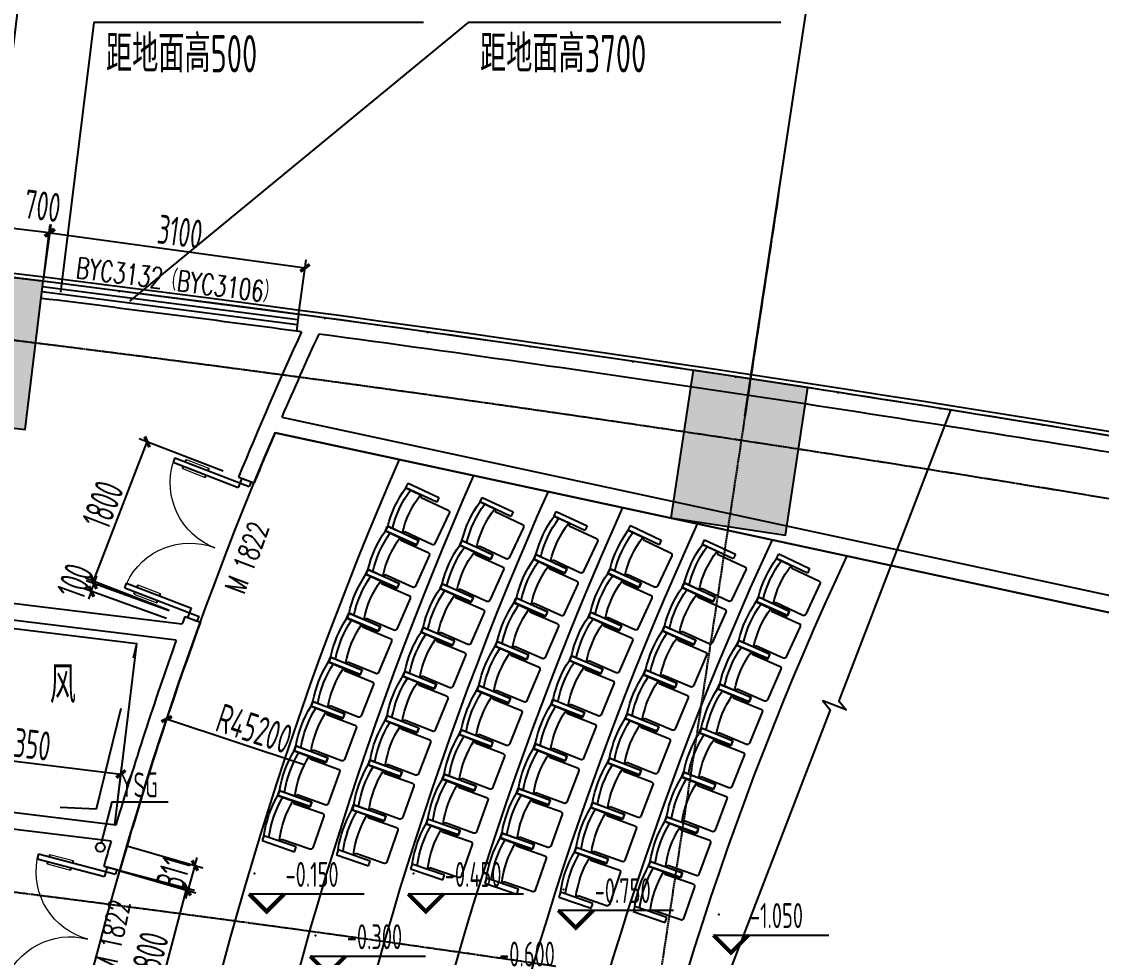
# Model space of a CAD drawing. Header units: millimetres. Extents: x 11639278 to 23698211, y -13072636 to -5537337.
# Drawn here: x 11818486 to 11831501, y -6380757 to -6369478 of the extents above; entities that cross this region are included whole.
import ezdxf
from ezdxf.enums import TextEntityAlignment as Align

# ---------------------------------------------------------------- set-up
doc = ezdxf.new("R2010")
doc.units = ezdxf.units.MM
doc.header["$LTSCALE"] = 10
for name, pattern in [('A2-RG-AXIS$0$CENTER', [2, 1.25, -0.25, 0.25, -0.25]), ('A2-RG-AXIS$0$DOTE', [2.42, 2, -0.2, 0.02, -0.2]), ('A2-RI-F1$0$DOT2', [0.125, 0, -0.125]), ('A2-RI-F1$0$HIDDEN', [0.375, 0.25, -0.125])]:
    doc.linetypes.add(name, pattern=pattern)
for name, color, linetype in [('A2-RB-F1$0$A-DIMS-100', 1, 'Continuous'), ('A2-RD-F1（少）$0$A-FURN-FIXT', 9, 'Continuous'), ('A2-RD-F1（少）$0$A-STRS', 50, 'Continuous'), ('A2-RG-AXIS$0$A-AXIS', 1, 'Continuous'), ('A2-RG-AXIS$0$A-DIMS-100', 1, 'Continuous'), ('A2-RG-AXIS$0$A-GRID', 1, 'A2-RG-AXIS$0$CENTER'), ('A2-RI-F1$0$$2$A-SYMB', 4, 'Continuous'), ('A2-RI-F1$0$A-DOOR', 32, 'Continuous'), ('A2-RI-F1$0$A-FLOR-OTLN', 4, 'A2-RI-F1$0$DOT2'), ('A2-RI-F1$0$A-FURN-FIXT', 9, 'Continuous'), ('A2-RI-F1$0$A-GLAZ', 140, 'Continuous'), ('A2-RI-F1$0$A-HOLE', 2, 'Continuous'), ('A2-RI-F1$0$A-ROOF-DRAN', 175, 'Continuous'), ('A2-RI-F1$0$A-SYMB', 4, 'Continuous'), ('A2-RI-F1$0$A-SYMB-AREA', 4, 'Continuous'), ('A2-RI-F1$0$A-SYMB-DOOR', 4, 'Continuous'), ('A2-RI-F1$0$A-SYMB-NAME', 4, 'Continuous'), ('A2-RI-F1$0$A-SYMB-VOID', 35, 'Continuous'), ('A2-RI-F1$0$A-WALL', 7, 'Continuous'), ('A2-RI-F1$0$an-flor-strs-trds', 1, 'Continuous'), ('A2-RI-F1$0$WINDOW_TEXT', 7, 'Continuous'), ('A2-RS-F1$0$A-HATH-GRAY', 8, 'Continuous'), ('A2-RS-F1$0$A-WALL-CONC', 6, 'Continuous')]:
    doc.layers.add(name, color=color, linetype=linetype)
doc.layers.add('A2-RD-F1（少）$0$A-X-AREA', color=6, linetype='Continuous', plot=False)
doc.layers.add('A2-RI-F1$0$A-X-AREA', color=6, linetype='Continuous', plot=False)
doc.styles.add('A2-RB-F1$0$XD2008', font='hzs.shx', dxfattribs={"width": 0.7, "bigfont": 'hztxt.shx'})
doc.styles.add('A2-RG-AXIS$0$XD2008', font='hzs.shx', dxfattribs={"width": 0.7, "bigfont": 'hztxt.shx'})
doc.styles.add('A2-RI-F1$0$$0$XD2008', font='hzs.shx', dxfattribs={"width": 0.7, "bigfont": 'hztxt.shx'})
doc.styles.add('A2-RI-F1$0$ECADI', font='hzs.shx', dxfattribs={"width": 0.7, "bigfont": 'hztxt.shx'})
doc.styles.add('A2-RI-F1$0$ECADI-TXT', font='simplex.shx', dxfattribs={"bigfont": 'hztxt.shx'})
doc.styles.add('A2-RI-F1$0$SIMPLEX', font='simplex.shx', dxfattribs={"width": 0.7})
doc.dimstyles.new('A2-RB-F1$0$XD100', dxfattribs={"dimscale": 100, "dimtxt": 3.5, "dimasz": 1.5, "dimexe": 1, "dimexo": 2, "dimgap": 0.5, "dimtad": 1, "dimdec": 0, "dimdsep": 46, "dimtxsty": 'A2-RB-F1$0$XD2008', "dimcen": 2.5, "dimclrt": 4, "dimaunit": 1, "dimadec": 0, "dimazin": 0, "dimtfac": 1, "dimtdec": 0, "dimtix": 1, "dimtmove": 1, "dimatfit": 3, "dimfxl": 0, "dimtolj": 1, "dimtzin": 0, "dimarcsym": 0})
doc.dimstyles.new('A2-RB-F1$0$XD100$0', dxfattribs={"dimscale": 100, "dimtxt": 3.5, "dimasz": 1, "dimexe": 1, "dimexo": 2, "dimgap": 0.5, "dimtad": 1, "dimdec": 0, "dimdsep": 46, "dimtxsty": 'A2-RB-F1$0$XD2008', "dimblk1": 'A2-RB-F1$0$_ArchTick', "dimblk2": 'A2-RB-F1$0$_ArchTick', "dimsah": 1, "dimcen": 2.5, "dimclrt": 4, "dimaunit": 1, "dimadec": 0, "dimazin": 0, "dimtfac": 1, "dimtdec": 0, "dimtix": 1, "dimtmove": 1, "dimatfit": 3, "dimfxl": 0, "dimtolj": 1, "dimtzin": 0, "dimarcsym": 0})
doc.dimstyles.new('A2-RG-AXIS$0$XD150', dxfattribs={"dimscale": 300, "dimtxt": 2.5, "dimasz": 1.5, "dimexe": 1, "dimexo": 2, "dimgap": 0.5, "dimtad": 1, "dimdec": 0, "dimdsep": 46, "dimtxsty": 'A2-RG-AXIS$0$XD2008', "dimcen": 2.5, "dimclrt": 4, "dimaunit": 1, "dimadec": 3, "dimazin": 0, "dimtfac": 1, "dimtdec": 0, "dimtmove": 2, "dimatfit": 3, "dimfxl": 0, "dimtolj": 1, "dimtzin": 0, "dimarcsym": 0})

# ---------------------------------------------------------------- blocks, each defined once
blk = doc.blocks.new('A2-RG-AXIS$0$_ArchTick')
at = {"color": 0, "linetype": 'ByBlock', "const_width": 0.4}
blk.add_lwpolyline([(-0.5, -0.5), (0.5, 0.5)], dxfattribs=at)
blk = doc.blocks.new('*D503')
at = {"layer": 'A2-RG-AXIS$0$A-DIMS-100', "color": 0, "lineweight": -2, "ltscale": 3, "transparency": 16777216}
for p, q in [((11753070, -6371598), (11752455, -6363872)), ((11854556, -6379588), (11856371, -6372053))]:
    blk.add_line(p, q, dxfattribs=at)
blk.add_arc((11778731, -6694179), 331200, 76.44866, 94.54827, dxfattribs=at)
at = {"layer": 'Defpoints', "color": 0, "ltscale": 3, "transparency": 16777216}
for p in [(11822065, -6365826), (11753093, -6371897), (11854485, -6379879), (11778731, -6694179)]:
    blk.add_point(p, dxfattribs=at)
at = {"layer": 'A2-RG-AXIS$0$A-DIMS-100', "color": 0, "lineweight": -2, "ltscale": 3, "transparency": 16777216, "xscale": 150, "yscale": 150, "zscale": 150}
for p, rotation in [((11752467, -6364022), 184.5482656226652), ((11856336, -6372199), 346.4486630674553)]:
    blk.add_blockref('A2-RG-AXIS$0$_ArchTick', p, dxfattribs=dict(at, rotation=rotation))
at = {"layer": 'A2-RG-AXIS$0$A-DIMS-100', "color": 4, "ltscale": 3, "transparency": 16777216, "insert": (11804749, -6363703), "char_height": 375, "attachment_point": 5, "rotation": 355.4985, "style": 'A2-RG-AXIS$0$XD2008'}
blk.add_mtext('\\A1;18°5\'59"', dxfattribs=at)
blk = doc.blocks.new('*D553')
at = {"layer": 'A2-RG-AXIS$0$A-DIMS-100', "color": 0, "lineweight": -2, "ltscale": 3, "transparency": 16777216}
for p, q in [((11817998, -6372970), (11818829, -6366171)), ((11827205, -6374230), (11828231, -6367457))]:
    blk.add_line(p, q, dxfattribs=at)
blk.add_arc((11778731, -6694179), 330300, 81.38492, 83.03033, dxfattribs=at)
at = {"layer": 'Defpoints', "color": 0, "ltscale": 3, "transparency": 16777216}
for p in [(11825080, -6367147), (11817961, -6373268), (11827160, -6374527), (11778731, -6694179)]:
    blk.add_point(p, dxfattribs=at)
at = {"layer": 'A2-RG-AXIS$0$A-DIMS-100', "color": 0, "lineweight": -2, "ltscale": 3, "transparency": 16777216, "xscale": 150, "yscale": 150, "zscale": 150}
for p, rotation in [((11818811, -6366319), 173.0303346336148), ((11828208, -6367606), 351.3849162218818)]:
    blk.add_blockref('A2-RG-AXIS$0$_ArchTick', p, dxfattribs=dict(at, rotation=rotation))
at = {"layer": 'A2-RG-AXIS$0$A-DIMS-100', "color": 4, "ltscale": 3, "transparency": 16777216, "insert": (11823554, -6366633), "char_height": 375, "attachment_point": 5, "rotation": 352.2076, "style": 'A2-RG-AXIS$0$XD2008'}
blk.add_mtext('\\A1;1°38\'44"', dxfattribs=at)
blk = doc.blocks.new('*D555')
at = {"layer": 'A2-RG-AXIS$0$A-DIMS-100', "color": 0, "lineweight": -2, "ltscale": 3, "transparency": 16777216}
for p, q in [((11827205, -6374230), (11828231, -6367457)), ((11836372, -6375754), (11837592, -6369013))]:
    blk.add_line(p, q, dxfattribs=at)
blk.add_arc((11778731, -6694179), 330300, 79.7395, 81.38492, dxfattribs=at)
at = {"layer": 'Defpoints', "color": 0, "ltscale": 3, "transparency": 16777216}
for p in [(11834451, -6368613), (11827160, -6374527), (11836318, -6376049), (11778731, -6694179)]:
    blk.add_point(p, dxfattribs=at)
at = {"layer": 'A2-RG-AXIS$0$A-DIMS-100', "color": 0, "lineweight": -2, "ltscale": 3, "transparency": 16777216, "xscale": 150, "yscale": 150, "zscale": 150}
for p, rotation in [((11828208, -6367606), 171.3849162218802), ((11837565, -6369161), 349.7394978101465)]:
    blk.add_blockref('A2-RG-AXIS$0$_ArchTick', p, dxfattribs=dict(at, rotation=rotation))
at = {"layer": 'A2-RG-AXIS$0$A-DIMS-100', "color": 4, "ltscale": 3, "transparency": 16777216, "insert": (11832941, -6368055), "char_height": 375, "attachment_point": 5, "rotation": 350.5622, "style": 'A2-RG-AXIS$0$XD2008'}
blk.add_mtext('\\A1;1°38\'44"', dxfattribs=at)
blk = doc.blocks.new('A2-RB-F1$0$_ArchTick')
at = {"color": 0, "linetype": 'ByBlock', "const_width": 0.4}
blk.add_lwpolyline([(-0.5, -0.5), (0.5, 0.5)], dxfattribs=at)
blk = doc.blocks.new('*D1451')
at = {"layer": 'A2-RB-F1$0$A-DIMS-100', "color": 0, "lineweight": -2, "transparency": 16777216}
for p, q in [((11817300, -6378677), (11817363, -6378163)), ((11817351, -6378262), (11819683, -6378547)), ((11819632, -6378963), (11819695, -6378448))]:
    blk.add_line(p, q, dxfattribs=at)
at = {"layer": 'Defpoints', "color": 0, "transparency": 16777216}
for p in [(11819683, -6378547), (11817276, -6378876), (11819608, -6379161)]:
    blk.add_point(p, dxfattribs=at)
at = {"layer": 'A2-RB-F1$0$A-DIMS-100', "color": 0, "lineweight": -2, "transparency": 16777216, "xscale": 100, "yscale": 100, "zscale": 100}
for p, rotation in [((11817351, -6378262), 173.0303368450806), ((11819683, -6378547), 353.0303368450807)]:
    blk.add_blockref('A2-RB-F1$0$_ArchTick', p, dxfattribs=dict(at, rotation=rotation))
at = {"layer": 'A2-RB-F1$0$A-DIMS-100', "color": 4, "transparency": 16777216, "insert": (11818544, -6378181), "char_height": 350, "attachment_point": 5, "rotation": 353.0303, "style": 'A2-RB-F1$0$XD2008'}
blk.add_mtext('\\A1;2350', dxfattribs=at)
blk = doc.blocks.new('*D1452')
at = {"layer": 'A2-RB-F1$0$A-DIMS-100', "color": 0, "lineweight": -2, "transparency": 16777216}
blk.add_line((11821904, -6378440), (11820234, -6377885), dxfattribs=at)
at = {"layer": 'Defpoints', "color": 0, "transparency": 16777216}
for p in [(11820234, -6377885), (11863125, -6392147)]:
    blk.add_point(p, dxfattribs=at)
at = {"layer": 'A2-RB-F1$0$A-DIMS-100', "color": 0, "lineweight": -2, "transparency": 16777216, "xscale": 100, "yscale": 100, "zscale": 100, "rotation": 161.6076856731279}
blk.add_blockref('A2-RB-F1$0$_ArchTick', (11820234, -6377885), dxfattribs=at)
at = {"layer": 'A2-RB-F1$0$A-DIMS-100', "color": 4, "transparency": 16777216, "insert": (11821291, -6377999), "char_height": 350, "attachment_point": 5, "rotation": 341.6077, "style": 'A2-RB-F1$0$XD2008'}
blk.add_mtext('\\A1;R45200', dxfattribs=at)
blk = doc.blocks.new('*D1240')
at = {"layer": 'A2-RB-F1$0$A-DIMS-100', "color": 0, "lineweight": -2, "transparency": 16777216}
for p, q in [((11819671, -6379708), (11820572, -6379946)), ((11820475, -6379921), (11820014, -6381661)), ((11819210, -6381448), (11820111, -6381686))]:
    blk.add_line(p, q, dxfattribs=at)
at = {"layer": 'Defpoints', "color": 0, "transparency": 16777216}
for p in [(11819477, -6379656), (11819017, -6381396), (11820014, -6381661)]:
    blk.add_point(p, dxfattribs=at)
at = {"layer": 'A2-RB-F1$0$A-DIMS-100', "color": 0, "lineweight": -2, "transparency": 16777216, "xscale": 100, "yscale": 100, "zscale": 100}
for p, rotation in [((11820475, -6379921), 75.16669213102156), ((11820014, -6381661), 255.1666921310216)]:
    blk.add_blockref('A2-RB-F1$0$_ArchTick', p, dxfattribs=dict(at, rotation=rotation))
at = {"layer": 'A2-RB-F1$0$A-DIMS-100', "color": 4, "transparency": 16777216, "insert": (11820027, -6380733), "char_height": 350, "attachment_point": 5, "rotation": 75.1667, "style": 'A2-RB-F1$0$XD2008'}
blk.add_mtext('\\A1;1800', dxfattribs=at)
blk = doc.blocks.new('*D1241')
at = {"layer": 'A2-RB-F1$0$A-DIMS-100', "color": 0, "lineweight": -2, "transparency": 16777216}
for p, q in [((11819756, -6379413), (11820671, -6379678)), ((11820575, -6379650), (11820603, -6379554)), ((11819670, -6379712), (11820585, -6379977)), ((11820575, -6379650), (11820489, -6379950)), ((11820489, -6379950), (11820461, -6380046))]:
    blk.add_line(p, q, dxfattribs=at)
at = {"layer": 'Defpoints', "color": 0, "transparency": 16777216}
for p in [(11819564, -6379357), (11819477, -6379656), (11820489, -6379950)]:
    blk.add_point(p, dxfattribs=at)
at = {"layer": 'A2-RB-F1$0$A-DIMS-100', "color": 0, "lineweight": -2, "transparency": 16777216, "xscale": 100, "yscale": 100, "zscale": 100}
for p, rotation in [((11820575, -6379650), 253.8342534770876), ((11820489, -6379950), 73.83425347708757)]:
    blk.add_blockref('A2-RB-F1$0$_ArchTick', p, dxfattribs=dict(at, rotation=rotation))
at = {"layer": 'A2-RB-F1$0$A-DIMS-100', "color": 4, "transparency": 16777216, "insert": (11820316, -6379737), "char_height": 350, "attachment_point": 5, "rotation": 73.8343, "style": 'A2-RB-F1$0$XD2008'}
blk.add_mtext('\\A1;311', dxfattribs=at)
blk = doc.blocks.new('*D1331')
at = {"layer": 'A2-RB-F1$0$A-DIMS-100', "color": 0, "lineweight": -2, "transparency": 16777216}
for p, q in [((11819351, -6376222), (11819999, -6374543)), ((11820915, -6374896), (11819905, -6374507)), ((11820266, -6376576), (11819257, -6376186))]:
    blk.add_line(p, q, dxfattribs=at)
at = {"layer": 'Defpoints', "color": 0, "transparency": 16777216}
for p in [(11819999, -6374543), (11821101, -6374968), (11820453, -6376648)]:
    blk.add_point(p, dxfattribs=at)
at = {"layer": 'A2-RB-F1$0$A-DIMS-100', "color": 0, "lineweight": -2, "transparency": 16777216, "xscale": 100, "yscale": 100, "zscale": 100}
for p, rotation in [((11819999, -6374543), 68.9020384235227), ((11819351, -6376222), 248.9020384235227)]:
    blk.add_blockref('A2-RB-F1$0$_ArchTick', p, dxfattribs=dict(at, rotation=rotation))
at = {"layer": 'A2-RB-F1$0$A-DIMS-100', "color": 4, "transparency": 16777216, "insert": (11819465, -6375301), "char_height": 350, "attachment_point": 5, "rotation": 68.902, "style": 'A2-RB-F1$0$XD2008'}
blk.add_mtext('\\A1;1800', dxfattribs=at)
blk = doc.blocks.new('*D1332')
at = {"layer": 'A2-RB-F1$0$A-DIMS-100', "color": 0, "lineweight": -2, "transparency": 16777216}
for p, q in [((11820265, -6376580), (11819266, -6376218)), ((11819360, -6376252), (11819394, -6376158)), ((11820231, -6376674), (11819232, -6376312)), ((11819326, -6376346), (11819292, -6376440)), ((11819326, -6376346), (11819360, -6376252))]:
    blk.add_line(p, q, dxfattribs=at)
at = {"layer": 'Defpoints', "color": 0, "transparency": 16777216}
for p in [(11819360, -6376252), (11820419, -6376742), (11820453, -6376648)]:
    blk.add_point(p, dxfattribs=at)
at = {"layer": 'A2-RB-F1$0$A-DIMS-100', "color": 0, "lineweight": -2, "transparency": 16777216, "xscale": 100, "yscale": 100, "zscale": 100}
for p, rotation in [((11819360, -6376252), 250.1013091692135), ((11819326, -6376346), 70.10130916921345)]:
    blk.add_blockref('A2-RB-F1$0$_ArchTick', p, dxfattribs=dict(at, rotation=rotation))
at = {"layer": 'A2-RB-F1$0$A-DIMS-100', "color": 4, "transparency": 16777216, "insert": (11819131, -6376222), "char_height": 350, "attachment_point": 5, "rotation": 70.1013, "style": 'A2-RB-F1$0$XD2008'}
blk.add_mtext('\\A1;100', dxfattribs=at)
blk = doc.blocks.new('*D1090')
at = {"layer": 'A2-RB-F1$0$A-DIMS-100', "color": 0, "lineweight": -2, "transparency": 16777216}
for p, q in [((11818054, -6372505), (11818136, -6371837)), ((11818124, -6371937), (11818819, -6372022)), ((11818749, -6372590), (11818831, -6371922))]:
    blk.add_line(p, q, dxfattribs=at)
at = {"layer": 'Defpoints', "color": 0, "transparency": 16777216}
for p in [(11818819, -6372022), (11818030, -6372704), (11818725, -6372789)]:
    blk.add_point(p, dxfattribs=at)
at = {"layer": 'A2-RB-F1$0$A-DIMS-100', "color": 0, "lineweight": -2, "transparency": 16777216, "xscale": 100, "yscale": 100, "zscale": 100}
for p, rotation in [((11818124, -6371937), 173.0303367405693), ((11818819, -6372022), 353.0303367405693)]:
    blk.add_blockref('A2-RB-F1$0$_ArchTick', p, dxfattribs=dict(at, rotation=rotation))
at = {"layer": 'A2-RB-F1$0$A-DIMS-100', "color": 4, "transparency": 16777216, "insert": (11818739, -6371700), "char_height": 350, "attachment_point": 5, "rotation": 353.0303, "style": 'A2-RB-F1$0$XD2008'}
blk.add_mtext('\\A1;700', dxfattribs=at)
blk = doc.blocks.new('*D1091')
at = {"layer": 'A2-RB-F1$0$A-DIMS-100', "color": 0, "lineweight": -2, "transparency": 16777216}
for p, q in [((11818752, -6372591), (11818844, -6371924)), ((11818831, -6372023), (11821902, -6372447)), ((11821823, -6373015), (11821916, -6372348))]:
    blk.add_line(p, q, dxfattribs=at)
at = {"layer": 'Defpoints', "color": 0, "transparency": 16777216}
for p in [(11821902, -6372447), (11818725, -6372789), (11821796, -6373213)]:
    blk.add_point(p, dxfattribs=at)
at = {"layer": 'A2-RB-F1$0$A-DIMS-100', "color": 0, "lineweight": -2, "transparency": 16777216, "xscale": 100, "yscale": 100, "zscale": 100}
for p, rotation in [((11818831, -6372023), 172.1362400222226), ((11821902, -6372447), 352.1362400222226)]:
    blk.add_blockref('A2-RB-F1$0$_ArchTick', p, dxfattribs=dict(at, rotation=rotation))
at = {"layer": 'A2-RB-F1$0$A-DIMS-100', "color": 4, "transparency": 16777216, "insert": (11820397, -6372012), "char_height": 350, "attachment_point": 5, "rotation": 352.1362, "style": 'A2-RB-F1$0$XD2008'}
blk.add_mtext('\\A1;3100', dxfattribs=at)
blk = doc.blocks.new('A2-RS-F1')
at = {"layer": 'A2-RS-F1$0$A-HATH-GRAY', "ltscale": 3}
h = blk.add_hatch(color=256, dxfattribs=at)
h.paths.add_polyline_path([(11790491, -6377046), (11789491, -6377011), (11789445, -6378310), (11790445, -6378346)], flags=16)
h.paths.add_polyline_path([(11794711, -6377236), (11794112, -6377197), (11794061, -6377996), (11794660, -6378034)], flags=0)
h.paths.add_polyline_path([(11794483, -6380779), (11793885, -6380740), (11793833, -6381539), (11794432, -6381577)], flags=0)
h.paths.add_polyline_path([(11793887, -6390061), (11793288, -6390022), (11793236, -6390821), (11793835, -6390859)], flags=0)
h.paths.add_polyline_path([(11793659, -6393604), (11793060, -6393565), (11793009, -6394364), (11793607, -6394402)], flags=0)
h.paths.add_polyline_path([(11789926, -6392936), (11788927, -6392901), (11788881, -6394200), (11789880, -6394236)], flags=16)
h.paths.add_polyline_path([(11781272, -6392739), (11780272, -6392732), (11780263, -6394032), (11781263, -6394039)], flags=16)
h.paths.add_polyline_path([(11772615, -6392791), (11771616, -6392812), (11771644, -6394112), (11772644, -6394090)], flags=16)
h.paths.add_polyline_path([(11771836, -6400549, 1), (11772736, -6400549, 1)])
h.paths.add_polyline_path([(11789602, -6400664, 1), (11788702, -6400664, 1)], flags=0)
h.paths.add_polyline_path([(11797126, -6401084, 1), (11798026, -6401084, 1)], flags=0)
h.paths.add_polyline_path([(11772267, -6376895), (11771267, -6376916), (11771295, -6378216), (11772295, -6378194)], flags=16)
h.paths.add_polyline_path([(11781380, -6376840), (11780380, -6376832), (11780371, -6378133), (11781371, -6378140)], flags=16)
h.paths.add_polyline_path([(11752826, -6385566), (11752029, -6385629), (11752188, -6387623), (11752985, -6387560)], flags=17)
h.paths.add_polyline_path([(11757363, -6385213), (11756565, -6385276), (11756724, -6387270), (11757521, -6387205)], flags=17)
h.paths.add_polyline_path([(11762965, -6393141), (11763031, -6394440), (11764030, -6394389), (11763964, -6393090)])
h.paths.add_polyline_path([(11793009, -6394364), (11793607, -6394402), (11793659, -6393604), (11793060, -6393565)], flags=17)
h.paths.add_polyline_path([(11793236, -6390821), (11793835, -6390859), (11793887, -6390061), (11793288, -6390022)], flags=17)
h.paths.add_polyline_path([(11793833, -6381539), (11794432, -6381577), (11794483, -6380779), (11793885, -6380740)], flags=17)
h.paths.add_polyline_path([(11794061, -6377996), (11794660, -6378034), (11794711, -6377236), (11794112, -6377197)], flags=17)
h.paths.add_polyline_path([(11762160, -6377261), (11762226, -6378560), (11763225, -6378509), (11763159, -6377211)], flags=17)
edge = h.paths.add_edge_path(flags=16)
edge.add_arc((11772286, -6400549), 450, 0, 360)
edge = h.paths.add_edge_path(flags=16)
edge.add_arc((11789152, -6400664), 450, 0, 360)
edge = h.paths.add_edge_path()
edge.add_arc((11763857, -6400856), 450, 0, 360)
edge = h.paths.add_edge_path(flags=17)
edge.add_arc((11797576, -6401084), 450, 0, 360)
edge = h.paths.add_edge_path()
edge.add_arc((11755441, -6401404), 450, 0, 360)
h.paths.add_polyline_path([(11756756, -6377587), (11756915, -6379580), (11756117, -6379644), (11755959, -6377650)], flags=17)
h.paths.add_polyline_path([(11757323, -6394797), (11758120, -6394731), (11758001, -6393238), (11757204, -6393301)])
h.paths.add_polyline_path([(11752786, -6395149), (11753584, -6395086), (11753449, -6393391), (11752652, -6393455)])
h.paths.add_polyline_path([(11751581, -6379997), (11752378, -6379934), (11752220, -6377940), (11751422, -6378003)])
edge = h.paths.add_edge_path()
edge.add_line((11771616, -6392813), (11771644, -6394112))
edge.add_line((11771644, -6394112), (11772644, -6394090))
edge.add_line((11772644, -6394090), (11772615, -6392791))
edge.add_line((11772615, -6392791), (11771616, -6392812))
edge.add_line((11780272, -6392732), (11780263, -6394032))
edge.add_line((11780263, -6394032), (11781263, -6394039))
edge.add_line((11781263, -6394039), (11781272, -6392739))
edge.add_line((11781272, -6392739), (11780272, -6392732))
edge.add_line((11788927, -6392901), (11788881, -6394200))
edge.add_line((11788881, -6394200), (11789880, -6394236))
edge.add_line((11789880, -6394236), (11789926, -6392936))
edge.add_line((11789926, -6392936), (11788927, -6392901))
edge.add_line((11789491, -6377011), (11789445, -6378310))
edge.add_line((11789445, -6378310), (11790445, -6378346))
edge.add_line((11790445, -6378346), (11790491, -6377046))
edge.add_line((11790491, -6377046), (11789491, -6377011))
edge.add_line((11780380, -6376833), (11780371, -6378133))
edge.add_line((11780371, -6378133), (11781371, -6378140))
edge.add_line((11781371, -6378140), (11781380, -6376840))
edge.add_line((11781380, -6376840), (11780380, -6376832))
edge.add_line((11771267, -6376917), (11771295, -6378216))
edge.add_line((11771295, -6378216), (11772295, -6378194))
edge.add_line((11772295, -6378194), (11772267, -6376895))
edge.add_line((11772267, -6376895), (11771267, -6376916))
edge.add_line((11756724, -6387270), (11757521, -6387205))
edge.add_line((11756565, -6385276), (11757363, -6385213))
edge.add_line((11756565, -6385276), (11756724, -6387270))
edge.add_line((11752188, -6387623), (11752985, -6387560))
edge.add_line((11752029, -6385629), (11752826, -6385566))
edge.add_line((11752029, -6385629), (11752188, -6387623))
edge.add_line((11752826, -6385566), (11752985, -6387560))
edge.add_line((11757362, -6385205), (11757521, -6387205))
edge = h.paths.add_edge_path()
edge.add_arc((11847549, -6408655), 450, 0, 360)
h.paths.add_polyline_path([(11818747, -6372607), (11817357, -6372439), (11817139, -6374226), (11818529, -6374394)])
h.paths.add_polyline_path([(11827964, -6373889), (11826580, -6373681), (11826310, -6375461), (11827695, -6375669)])
h.paths.add_polyline_path([(11837141, -6375435), (11835763, -6375187), (11835442, -6376958), (11836820, -6377206)])
h.paths.add_polyline_path([(11814457, -6396162), (11815847, -6396332), (11816041, -6394744), (11814651, -6394573)])
h.paths.add_polyline_path([(11851385, -6401917), (11850605, -6401738), (11850371, -6402710), (11851151, -6402890)])
h.paths.add_polyline_path([(11846960, -6400859), (11846180, -6400679), (11845946, -6401652), (11846725, -6401831)])
h.paths.add_polyline_path([(11841338, -6400630), (11839968, -6400341), (11840298, -6398776), (11841668, -6399064)])
h.paths.add_polyline_path([(11831506, -6398704), (11832883, -6398953), (11833168, -6397379), (11831791, -6397129)])
h.paths.add_polyline_path([(11823000, -6397310), (11824384, -6397520), (11824624, -6395938), (11823240, -6395728)])
h.paths.add_polyline_path([(11806985, -6395311), (11806189, -6395237), (11806300, -6394042), (11807096, -6394116)])
h.paths.add_polyline_path([(11800592, -6394829), (11801191, -6394867), (11801242, -6394069), (11800643, -6394030)])
h.paths.add_polyline_path([(11793009, -6394364), (11793607, -6394402), (11793659, -6393604), (11793060, -6393565)], flags=17)
h.paths.add_polyline_path([(11800820, -6391286), (11801419, -6391324), (11801470, -6390526), (11800871, -6390487)])
h.paths.add_polyline_path([(11793236, -6390821), (11793835, -6390859), (11793887, -6390061), (11793288, -6390022)], flags=17)
h.paths.add_polyline_path([(11853037, -6395064), (11853271, -6394091), (11852492, -6393912), (11852257, -6394884)])
h.paths.add_polyline_path([(11854912, -6387286), (11855146, -6386314), (11854366, -6386134), (11854132, -6387107)])
h.paths.add_polyline_path([(11846269, -6377243), (11844899, -6376956), (11844527, -6378717), (11845898, -6379005)])
h.paths.add_polyline_path([(11848612, -6394005), (11848846, -6393033), (11848067, -6392853), (11847832, -6393825)])
h.paths.add_polyline_path([(11850486, -6386227), (11850721, -6385255), (11849941, -6385076), (11849707, -6386048)])
h.paths.add_polyline_path([(11843712, -6384523), (11844299, -6384647), (11844423, -6384060), (11843836, -6383936)])
h.paths.add_polyline_path([(11842062, -6392351), (11842649, -6392475), (11842773, -6391888), (11842185, -6391764)])
h.paths.add_polyline_path([(11808357, -6373042), (11808955, -6373098), (11809029, -6372301), (11808432, -6372246)])
h.paths.add_polyline_path([(11793833, -6381539), (11794432, -6381577), (11794483, -6380779), (11793885, -6380740)], flags=17)
h.paths.add_polyline_path([(11801417, -6382005), (11802015, -6382043), (11802067, -6381245), (11801468, -6381206)])
h.paths.add_polyline_path([(11801644, -6378462), (11802243, -6378500), (11802294, -6377702), (11801696, -6377663)])
h.paths.add_polyline_path([(11794061, -6377996), (11794660, -6378034), (11794711, -6377236), (11794112, -6377197)], flags=17)
h.paths.add_polyline_path([(11808460, -6379480), (11807664, -6379406), (11807775, -6378211), (11808572, -6378285)])
edge = h.paths.add_edge_path(flags=16)
edge.add_arc((11772286, -6400549), 450, 0, 360)
edge = h.paths.add_edge_path(flags=17)
edge.add_arc((11789152, -6400664), 450, 0, 360)
edge = h.paths.add_edge_path(flags=17)
edge.add_arc((11797576, -6401084), 450, 0, 360)
edge = h.paths.add_edge_path()
edge.add_arc((11805984, -6401746), 450, 0, 360)
edge = h.paths.add_edge_path()
edge.add_arc((11814369, -6402649), 450, 0, 360)
edge = h.paths.add_edge_path()
edge.add_arc((11822726, -6403793), 450, 0, 360)
edge = h.paths.add_edge_path()
edge.add_arc((11831046, -6405176), 450, 0, 360)
edge = h.paths.add_edge_path()
edge.add_arc((11839323, -6406797), 450, 0, 360)
edge = h.paths.add_edge_path(flags=17)
edge.add_line((11771616, -6392813), (11771644, -6394112))
edge.add_line((11771644, -6394112), (11772644, -6394090))
edge.add_line((11772644, -6394090), (11772615, -6392791))
edge.add_line((11772615, -6392791), (11771616, -6392812))
edge.add_line((11780272, -6392732), (11780263, -6394032))
edge.add_line((11780263, -6394032), (11781263, -6394039))
edge.add_line((11781263, -6394039), (11781272, -6392739))
edge.add_line((11781272, -6392739), (11780272, -6392732))
edge.add_line((11788927, -6392901), (11788881, -6394200))
edge.add_line((11788881, -6394200), (11789880, -6394236))
edge.add_line((11789880, -6394236), (11789926, -6392936))
edge.add_line((11789926, -6392936), (11788927, -6392901))
edge.add_line((11789491, -6377011), (11789445, -6378310))
edge.add_line((11789445, -6378310), (11790445, -6378346))
edge.add_line((11790445, -6378346), (11790491, -6377046))
edge.add_line((11790491, -6377046), (11789491, -6377011))
edge.add_line((11780380, -6376833), (11780371, -6378133))
edge.add_line((11780371, -6378133), (11781371, -6378140))
edge.add_line((11781371, -6378140), (11781380, -6376840))
edge.add_line((11781380, -6376840), (11780380, -6376832))
edge.add_line((11771267, -6376917), (11771295, -6378216))
edge.add_line((11771295, -6378216), (11772295, -6378194))
edge.add_line((11772295, -6378194), (11772267, -6376895))
edge.add_line((11772267, -6376895), (11771267, -6376916))
edge = h.paths.add_edge_path()
edge.add_arc((11780720, -6400485), 450, 0, 360)
at = {"layer": 'A2-RS-F1$0$A-WALL-CONC', "ltscale": 3}
for points in [[(11818747, -6372607), (11817357, -6372439), (11817139, -6374226), (11818529, -6374394), (11818747, -6372607)], [(11827964, -6373889), (11826580, -6373681), (11826310, -6375461), (11827695, -6375669), (11827964, -6373889)]]:
    blk.add_lwpolyline(points, dxfattribs=at)
blk = doc.blocks.new('A2-RI-F1$0$5erhfh')
at = {"layer": 'A2-RI-F1$0$A-SYMB-AREA', "style": 'A2-RI-F1$0$ECADI', "width": 0.7}
blk.add_attdef('340M2', text='', height=2.5, dxfattribs=at).set_placement((0, 1.25), align=Align.MIDDLE_LEFT)
at = {"layer": 'A2-RI-F1$0$A-SYMB-NAME', "style": 'A2-RI-F1$0$ECADI', "width": 0.7}
blk.add_attdef('CHINESENAME', (-12.29, 3.09), '', height=4.5, dxfattribs=at)
blk = doc.blocks.new('A2-RI-F1$0$$2$ECADI-TAG-HGHT（国标）')
at = {"color": 1}
blk.add_line((-2.12, 2.12), (11.77, 2.12), dxfattribs=at)
at = {"color": 1, "const_width": 0.5}
blk.add_lwpolyline([(-2.12, 2.12), (0, 0), (2.12, 2.12)], dxfattribs=at)
at = {"color": 1}
blk.add_point((-1.48, 4.6), dxfattribs=at)
at = {"style": 'A2-RI-F1$0$$0$XD2008', "width": 0.7}
blk.add_attdef('FL', text='', height=3, dxfattribs=at).set_placement((-2.69, 2.97), align=Align.RIGHT)
for tag, p in [('F.F.L.', (2.28, 2.97)), ('T.O.S.', (2.28, -1.1))]:
    blk.add_attdef(tag, p, '', height=3, dxfattribs=at)
blk = doc.blocks.new('A2-RI-F1$0$$DorLib2D$00000011')
for p, q in [((-0.4667, 0.4709), (-0.4667, -0.0625)), ((-0.4667, 0.4709), (-0.4333, 0.4709)), ((-0.4333, 0.4709), (-0.4333, 0.0042)), ((0.4333, 0.4709), (0.4333, 0.0042)), ((0.4667, 0.4709), (0.4333, 0.4709)), ((0.4667, 0.4709), (0.4667, -0.0625)), ((-0.4833, 0.3962), (-0.4667, 0.3962)), ((-0.4167, 0.3962), (-0.4333, 0.3962)), ((0.4167, 0.3962), (0.4333, 0.3962)), ((0.4833, 0.3962), (0.4667, 0.3962)), ((-0.4833, 0.2346), (-0.4667, 0.2346)), ((-0.4167, 0.2346), (-0.4333, 0.2346)), ((0.4167, 0.2346), (0.4333, 0.2346)), ((0.4833, 0.2346), (0.4667, 0.2346)), ((-0.5, 0.0042), (-0.4333, 0.0042)), ((-0.5, 0.0042), (-0.5, -0.0625)), ((0.5, 0.0042), (0.4333, 0.0042)), ((0.5, 0.0042), (0.5, -0.0625)), ((-0.5, -0.0625), (-0.4667, -0.0625)), ((0.5, -0.0625), (0.4667, -0.0625))]:
    blk.add_line(p, q)
at = {"lineweight": 13}
for p, q in [((-0.4833, 0.3962), (-0.4833, 0.2346)), ((-0.4167, 0.3962), (-0.4167, 0.2346)), ((0.4167, 0.3962), (0.4167, 0.2346)), ((0.4833, 0.3962), (0.4833, 0.2346))]:
    blk.add_line(p, q, dxfattribs=at)
for centre, start, end in [((-0.4667, 0.0042), 0, 85.90396), ((0.4667, 0.0042), 94.09604, 180)]:
    blk.add_arc(centre, 0.4667, start, end, dxfattribs=at)
blk = doc.blocks.new('A2-RI-F1$0$door-doublewing')
at = {"layer": 'A2-RI-F1$0$A-DOOR', "color": 4, "xscale": -0.9999999999999998, "rotation": 180}
blk.add_blockref('A2-RI-F1$0$$DorLib2D$00000011', (0, -0.0291), dxfattribs=at)
at = {"layer": 'A2-RI-F1$0$WINDOW_TEXT', "style": 'A2-RI-F1$0$SIMPLEX', "flags": 9}
blk.add_attdef('A', text='', height=1, dxfattribs=at).set_placement((0, 1.5), align=Align.MIDDLE)
blk = doc.blocks.new('A2-RI-F1$0$ECADI-TAG-DOOR')
blk = doc.blocks.new('A2-RI-F1$0$ysg')
at = {"layer": 'A2-RI-F1$0$A-ROOF-DRAN'}
blk.add_lwpolyline([(68101, -7336), (68229, -6843), (68905, -6843)], dxfattribs=at)
blk.add_circle((68087, -7390), 55, dxfattribs=at)
ref = blk.add_blockref('A2-RI-F1$0$5erhfh', (69554, -7095), dxfattribs=dict(at, xscale=100, yscale=100, zscale=100))
ref.add_attrib('CHINESENAME', 'YSG', (68325, -6787), dxfattribs={"layer": 'A2-RI-F1$0$A-SYMB-NAME', "height": 300, "style": 'A2-RI-F1$0$ECADI', "width": 0.7})
blk = doc.blocks.new('A2-RI-F1')
at = {"layer": 'A2-RI-F1$0$A-FLOR-OTLN', "ltscale": 1000}
blk.add_lwpolyline([(11814764.2, -6394127.4), (11817357.4, -6372440.5, -0.0249426), (11849205.6, -6377886.4), (11848159.2, -6382228.1), (11851284.2, -6382919.5), (11850720.9, -6385256.6), (11855146, -6386315.4), (11851150.8, -6402891.1), (11849876.5, -6402592.9), (11848102.5, -6409766.8, 0.0804175), (11754733.7, -6402413.9), (11754132.4, -6395046.4), (11752786.4, -6395150.9), (11751422.5, -6378004.8), (11756208, -6377631.7), (11756045.3, -6375586.8, -0.0389379), (11805715.9, -6375922.1), (11805966.1, -6372030.7, -0.0060163), (11817268.4, -6373184.4, -0.0060163)], format="xyb", dxfattribs=at)
at = {"layer": 'A2-RI-F1$0$A-FURN-FIXT'}
blk.add_arc((11863125.5, -6392146.9), 45400, 160.03821, 160.16441, dxfattribs=at)
at = {"layer": 'A2-RI-F1$0$A-GLAZ'}
for p, q in [((11818721.9, -6372813.9), (11818747.1, -6372607.5)), ((11821808.8, -6373131.3), (11818731.1, -6372733.8)), ((11821816.5, -6373074.1), (11818738.6, -6372676.5)), ((11821825.4, -6373007), (11818747.1, -6372607.5))]:
    blk.add_line(p, q, dxfattribs=at)
blk.add_arc((11779072.6, -6693471.9), 323100, 82.401115, 82.95118, dxfattribs=at)
at = {"layer": 'A2-RI-F1$0$A-HOLE'}
blk.add_lwpolyline([(11819608.2, -6379161.1), (11819875.2, -6376977.4), (11817344, -6376668), (11817077, -6378851.7)], dxfattribs=at)
at = {"layer": 'A2-RI-F1$0$A-SYMB'}
for points in [[(11823328.5, -6369489), (11819358.5, -6369489), (11818954.5, -6372741.2)], [(11827636, -6369489), (11823866.5, -6369489), (11819788.4, -6372848.9)]]:
    blk.add_lwpolyline(points, dxfattribs=at)
at = {"layer": 'A2-RI-F1$0$A-SYMB-VOID', "linetype": 'A2-RI-F1$0$HIDDEN', "ltscale": 500}
blk.add_lwpolyline([(11817077, -6378851.7), (11819387.3, -6378967.7), (11819875.2, -6376977.4)], dxfattribs=at)
at = {"layer": 'A2-RI-F1$0$A-WALL'}
for p, q in [((11821825.4, -6373007), (11821798.4, -6373209.3)), ((11821621.6, -6374245.3), (11842100.3, -6378659.8)), ((11821541.3, -6374432.6), (11842211, -6378888.3)), ((11821101.2, -6374967.9), (11821289.5, -6375035.8)), ((11820419, -6376741.7), (11817082.6, -6376333.8)), ((11820349.9, -6376934.7), (11817058.4, -6376532.3)), ((11820453, -6376647.6), (11820641.1, -6376715.4)), ((11819621.7, -6379162.8), (11816779.3, -6378815.3)), ((11819564.2, -6379357.2), (11816755, -6379013.8)), ((11819477.5, -6379656.4), (11819670.8, -6379707.6))]:
    blk.add_line(p, q, dxfattribs=at)
for centre, radius, start, end in [((11778730.7, -6694178.7), 324050, 80.446764, 82.357717), ((11863125.5, -6392146.9), 45400, 155.35806, 157.76587), ((11863125.5, -6392146.9), 45200, 155.28047, 156.66832), ((11779072.6, -6693471.9), 323100, 82.390105, 82.401115), ((11779072.6, -6693471.9), 323100, 80.486184, 82.353008), ((11863125.5, -6392146.9), 45200, 156.92662, 157.75525), ((11863125.5, -6392146.9), 45200, 160.03765, 164.02577), ((11863125.5, -6392146.9), 45400, 160.42318, 163.38178), ((11863125.5, -6392146.9), 45400, 163.63771, 164.0308)]:
    blk.add_arc(centre, radius, start, end, dxfattribs=at)
at = {"layer": 'A2-RI-F1$0$A-X-AREA'}
for points in [[(11850108.4, -6402699.1), (11851187.8, -6402951), (11855206.3, -6386278.4), (11850781.2, -6385219.6), (11851344.3, -6382881.6), (11848219.6, -6382189), (11849265.8, -6377848.6, 0.0249961), (11817313.7, -6372383.5), (11817247, -6372928.9, 0.0063305), (11805733, -6371757.5), (11805482.7, -6375649.8, 0.0389275), (11755776, -6375354), (11755954.7, -6377600.2), (11751368.6, -6377957.4), (11752740.6, -6395204.6), (11753887.3, -6395115.2), (11754504.9, -6402683.7, -0.0809284), (11848284.8, -6410068.7), (11850119.8, -6402650.4)], [(11817296.7, -6372934.6, 0.0063579), (11805733, -6371757.5), (11805482.7, -6375649.8, 0.0389275), (11755776, -6375354), (11755958.6, -6377650.1), (11751422.4, -6378003.4), (11752786.4, -6395150.9), (11753883.2, -6395065.3), (11754504.9, -6402683.7, -0.0809284), (11848284.8, -6410068.7), (11850119.8, -6402650.4), (11851150.8, -6402891.1), (11855146, -6386315.4), (11850720.9, -6385256.6), (11851283.7, -6382919.4), (11848159.1, -6382226.8), (11849205.2, -6377886.3, 0.0249184), (11817357.2, -6372439.1), (11817296.6, -6372935)], [(11850119.8, -6402650.4), (11851150.8, -6402891.1), (11855146, -6386315.4), (11850720.9, -6385256.6), (11851283.7, -6382919.4), (11848159.1, -6382226.8), (11849205.2, -6377886.3, 0.0249184), (11817357.2, -6372439.1), (11817296.7, -6372934.6)]]:
    blk.add_lwpolyline(points, format="xyb", dxfattribs=at)
at = {"layer": 'A2-RI-F1$0$an-flor-strs-trds'}
blk.add_lwpolyline([(11829683.4, -6374159.6), (11828337.6, -6377666.5), (11828424.7, -6377774.3), (11828144.7, -6377666.5), (11828231.8, -6377774.2), (11826760.6, -6381594.4), (11826063, -6385564.9), (11826169.1, -6385654), (11825873.7, -6385601.8), (11825979.8, -6385690.9), (11825299.6, -6389536.1), (11825362.6, -6393761.6), (11825243.7, -6393832.7), (11825543.6, -6393828.2), (11825424.7, -6393899.3), (11825476.8, -6397691.2)], dxfattribs=at)
for name, p in [('A2-RS-F1', (0, 0)), ('A2-RI-F1$0$ysg', (11751349.3, -6372040.3))]:
    blk.add_blockref(name, p)
ref = blk.add_blockref('A2-RI-F1$0$5erhfh', (11820732.9, -6370399.5), dxfattribs=dict(xscale=100, yscale=100, zscale=100))
ref.add_attrib('CHINESENAME', '距地面高500', (11819503.7, -6370090.7), dxfattribs={"layer": 'A2-RI-F1$0$A-SYMB-NAME', "height": 450, "style": 'A2-RI-F1$0$ECADI', "width": 0.7})
ref = blk.add_blockref('A2-RI-F1$0$5erhfh', (11825240.9, -6370399.5), dxfattribs=dict(xscale=100, yscale=100, zscale=100))
ref.add_attrib('CHINESENAME', '距地面高3700', (11824011.7, -6370090.7), dxfattribs={"layer": 'A2-RI-F1$0$A-SYMB-NAME', "height": 450, "style": 'A2-RI-F1$0$ECADI', "width": 0.7})
ref = blk.add_blockref('A2-RI-F1$0$5erhfh', (11820055, -6378003), dxfattribs=dict(xscale=100, yscale=100, zscale=100))
ref.add_attrib('CHINESENAME', '风', (11818825.8, -6377694.3), dxfattribs={"layer": 'A2-RI-F1$0$A-SYMB-NAME', "height": 450, "style": 'A2-RI-F1$0$ECADI', "width": 0.7})
at = {"layer": 'A2-RI-F1$0$$2$A-SYMB', "xscale": 99.9999999998904, "yscale": 99.9999999998904, "zscale": 99.9999999998904}
for p, values in [((11821439.6, -6380204.3), {'F.F.L.': '-0.150'}), ((11823358.3, -6380204.3), {'F.F.L.': '-0.450'}), ((11825165.7, -6380399.4), {'F.F.L.': '-0.750'}), ((11827037, -6380699.8), {'F.F.L.': '-1.050'}), ((11822177.1, -6380954.9), {'F.F.L.': '-0.300'}), ((11824013.9, -6381163.9), {'F.F.L.': '-0.600'})]:
    blk.add_blockref('A2-RI-F1$0$$2$ECADI-TAG-HGHT（国标）', p, dxfattribs=at).add_auto_attribs(values)
at = {"layer": 'A2-RI-F1$0$A-DOOR'}
for p, xscale, yscale, zscale, rotation in [((11820871.1, -6375841.9), 1799.999999998239, 1799.999999998239, 1799.999999998239, 248.8957323428664), ((11819343.7, -6380552), 1799.99999999822, 1799.99999999822, 1799.99999999822, 255.1666921309889)]:
    blk.add_blockref('A2-RI-F1$0$door-doublewing', p, dxfattribs=dict(at, xscale=xscale, yscale=yscale, zscale=zscale, rotation=rotation))
at = {"layer": 'A2-RI-F1$0$A-FURN-FIXT'}
ref = blk.add_blockref('A2-RI-F1$0$ECADI-TAG-DOOR', (11821990.4, -6376259.1), dxfattribs=dict(at, xscale=100.0000000017091, yscale=100.0000000017091, zscale=100.0000000017091, rotation=69.68166240607418))
ref.add_attrib('门窗主编号1', 'M', dxfattribs={"layer": 'A2-RI-F1$0$A-SYMB-DOOR', "height": 250, "rotation": 69.68166, "style": 'A2-RI-F1$0$ECADI-TXT', "width": 0.7}).set_placement((11821227.5, -6376221.9), align=Align.RIGHT)
ref.add_attrib('门窗主编号2', '1822', (11821265.8, -6376130.6, 333.3), dxfattribs={"layer": 'A2-RI-F1$0$A-SYMB-DOOR', "height": 250, "rotation": 69.68166, "style": 'A2-RI-F1$0$ECADI-TXT', "width": 0.7})
at = {"layer": 'A2-RI-F1$0$A-SYMB-DOOR'}
ref = blk.add_blockref('A2-RI-F1$0$ECADI-TAG-DOOR', (11819169, -6373299.9), dxfattribs=dict(at, xscale=100.0000000007505, yscale=100.0000000007505, zscale=100.0000000007505, rotation=352.6834897648807))
ref.add_attrib('门窗主编号2', 'BYC3132（BYC3106）', (11819131.2, -6372564.9, 333.3), dxfattribs={"height": 250, "rotation": 352.68349, "style": 'A2-RI-F1$0$ECADI-TXT', "width": 0.7})
ref = blk.add_blockref('A2-RI-F1$0$ECADI-TAG-DOOR', (11820407.6, -6380707.7), dxfattribs=dict(at, xscale=100.0000000017186, yscale=100.0000000017186, zscale=100.0000000017186, rotation=77.68166240604405))
ref.add_attrib('门窗主编号1', 'M', dxfattribs={"height": 250, "rotation": 77.68166, "style": 'A2-RI-F1$0$ECADI-TXT', "width": 0.7}).set_placement((11819646.8, -6380777), align=Align.RIGHT)
ref.add_attrib('门窗主编号2', '1822', (11819672.1, -6380681.2, 333.3), dxfattribs={"height": 250, "rotation": 77.68166, "style": 'A2-RI-F1$0$ECADI-TXT', "width": 0.7})
blk = doc.blocks.new('A2-RD-F1（少）$0$LEC-SEAT')
for p, q in [((-21, -0.88), (-23.25, -0.88)), ((-23.25, -0.88), (-23.25, -15.88)), ((-21, -0.88), (-21, -8.02)), ((-21, -15.88), (-21, -0.88)), ((-2.25, -0.88), (0, -0.88)), ((-2.25, -15.88), (-2.25, -0.88)), ((0, -0.88), (0, -15.88)), ((-21, -8.02), (-20, -8.74)), ((-20, -8.74), (-20, -21.94)), ((-2.25, -8.02), (-3.25, -8.74)), ((-3.25, -21.94), (-3.25, -8.74)), ((-23.25, -15.88), (-21, -15.88)), ((0, -15.88), (-2.25, -15.88)), ((-19, -22.94), (-4.25, -22.94))]:
    blk.add_line(p, q)
for centre, radius, start, end in [((-11.62, -50.6), 50.6, 79.3218, 100.6782), ((-11.62, -50.64), 48.39, 78.8293, 101.1707), ((-11.62, -50.78), 43.78, 77.6351, 102.3649), ((-19, -21.94), 1, 180, 270), ((-4.25, -21.94), 1, 270, 360)]:
    blk.add_arc(centre, radius, start, end)
blk = doc.blocks.new('A2-RD-F1（少）')
at = {"layer": 'A2-RD-F1（少）$0$A-STRS'}
for radius, start, end in [(43700, 156.5473, 183.5298), (42800, 156.3068, 183.7748), (41900, 156.0556, 184.0305), (41000, 155.7932, 184.2978), (40100, 155.5188, 184.5773), (39200, 155.2314, 184.8699), (38300, 154.9302, 185.1767)]:
    blk.add_arc((11863125, -6392147), radius, start, end, dxfattribs=at)
at = {"layer": 'A2-RD-F1（少）$0$A-X-AREA'}
blk.add_lwpolyline([(11817993, -6394626, -0.114889), (11821541, -6374433), (11841909, -6378823), (11842195, -6378240, -0.002158), (11844919, -6378799), (11844373, -6381389), (11844373, -6381389), (11841164, -6396608), (11844327, -6397273), (11843788, -6399510), (11838007, -6398294), (11837958, -6397417), (11817993, -6394626)], format="xyb", dxfattribs=at)
at = {"layer": 'A2-RD-F1（少）$0$A-FURN-FIXT', "linetype": 'Continuous', "zscale": 27.37254901960838}
for p, xscale, yscale, rotation in [((11822851, -6375607), -27.37254901960837, 27.37254901960838, 64.81774994555742), ((11823745, -6375778), -27.37254901960837, 27.37254901960838, 64.81774994555742), ((11824638, -6375948), -27.37254901960837, 27.37254901960838, 64.81774994555742), ((11822614, -6376130), -27.37254901960839, 27.37254901960838, 65.69774994555748), ((11825532, -6376119), -27.37254901960837, 27.37254901960838, 64.81774994555742), ((11823508, -6376301), -27.37254901960839, 27.37254901960838, 65.69774994555748), ((11826426, -6376289), -27.37254901960837, 27.37254901960838, 64.81774994555742), ((11824402, -6376472), -27.37254901960839, 27.37254901960838, 65.69774994555748), ((11827319, -6376460), -27.37254901960837, 27.37254901960838, 64.81774994555742), ((11822386, -6376657), -27.37254901960839, 27.37254901960838, 66.57774994555751), ((11825295, -6376642), -27.37254901960839, 27.37254901960838, 65.69774994555748), ((11823279, -6376828), -27.37254901960839, 27.37254901960838, 66.57774994555751), ((11826189, -6376813), -27.37254901960839, 27.37254901960838, 65.69774994555748), ((11824173, -6376998), -27.37254901960839, 27.37254901960838, 66.57774994555751), ((11827083, -6376983), -27.37254901960839, 27.37254901960838, 65.69774994555748), ((11822165, -6377188), -27.37254901960839, 27.37254901960838, 67.45774994555745), ((11825067, -6377169), -27.37254901960839, 27.37254901960838, 66.57774994555751), ((11825960, -6377340), -27.37254901960839, 27.37254901960838, 66.57774994555751), ((11823059, -6377358), -27.37254901960839, 27.37254901960838, 67.45774994555745), ((11823952, -6377529), -27.37254901960839, 27.37254901960838, 67.45774994555745), ((11826854, -6377510), -27.37254901960839, 27.37254901960838, 66.57774994555751), ((11821952, -6377721), -27.37254901960837, 27.37254901960837, 68.33774994555746), ((11824846, -6377699), -27.37254901960839, 27.37254901960838, 67.45774994555745), ((11825740, -6377870), -27.37254901960839, 27.37254901960838, 67.45774994555745), ((11822846, -6377892), -27.37254901960837, 27.37254901960837, 68.33774994555746), ((11823740, -6378063), -27.37254901960837, 27.37254901960837, 68.33774994555746), ((11826633, -6378041), -27.37254901960839, 27.37254901960838, 67.45774994555745), ((11821748, -6378258), -27.37254901960839, 27.37254901960838, 69.21774994555747), ((11824633, -6378233), -27.37254901960837, 27.37254901960837, 68.33774994555746), ((11822642, -6378429), -27.37254901960839, 27.37254901960838, 69.21774994555747), ((11825527, -6378404), -27.37254901960837, 27.37254901960837, 68.33774994555746), ((11823535, -6378599), -27.37254901960839, 27.37254901960838, 69.21774994555747), ((11826421, -6378574), -27.37254901960837, 27.37254901960837, 68.33774994555746), ((11821552, -6378798), -27.37254901960837, 27.37254901960842, 70.0977499455574), ((11824429, -6378770), -27.37254901960839, 27.37254901960838, 69.21774994555747), ((11822446, -6378969), -27.37254901960837, 27.37254901960842, 70.0977499455574), ((11825323, -6378941), -27.37254901960839, 27.37254901960838, 69.21774994555747), ((11823339, -6379139), -27.37254901960837, 27.37254901960842, 70.0977499455574), ((11826216, -6379111), -27.37254901960839, 27.37254901960838, 69.21774994555747), ((11824233, -6379310), -27.37254901960837, 27.37254901960842, 70.0977499455574), ((11821364, -6379341), -27.37254901960839, 27.37254901960838, 70.9777499455574), ((11822258, -6379512), -27.37254901960839, 27.37254901960838, 70.9777499455574), ((11825127, -6379481), -27.37254901960837, 27.37254901960842, 70.0977499455574), ((11823152, -6379682), -27.37254901960839, 27.37254901960838, 70.9777499455574), ((11826020, -6379651), -27.37254901960837, 27.37254901960842, 70.0977499455574), ((11824045, -6379853), -27.37254901960839, 27.37254901960838, 70.9777499455574), ((11824939, -6380023), -27.37254901960839, 27.37254901960838, 70.9777499455574), ((11825833, -6380194), -27.37254901960839, 27.37254901960838, 70.9777499455574)]:
    blk.add_blockref('A2-RD-F1（少）$0$LEC-SEAT', p, dxfattribs=dict(at, xscale=xscale, yscale=yscale, rotation=rotation))
blk = doc.blocks.new('A2-RG-AXIS')
at = {"layer": 'A2-RG-AXIS$0$A-AXIS', "ltscale": 3}
blk.add_line((11827609, -6371560.4), (11828432.9, -6366122.4), dxfattribs=at)
at = {"layer": 'A2-RG-AXIS$0$A-GRID', "linetype": 'A2-RG-AXIS$0$DOTE'}
blk.add_line((11827609, -6371560.4), (11821587.2, -6411306.8), dxfattribs=at)
for radius in [323300, 316700]:
    blk.add_arc((11778730.7, -6694178.7), radius, 75.589285, 95.407644, dxfattribs=at)
at = {"layer": 'A2-RG-AXIS$0$A-DIMS-100', "ltscale": 3}
for base, p1, p2, picture, middle in [((11822064.9, -6365825.9), (11854485.2, -6379879.3), (11753093.4, -6371896.8), '*D503', (11804748.6, -6363703.1)), ((11825079.8, -6367146.8), (11827159.6, -6374526.5), (11817961.2, -6373267.7), '*D553', (11823554.4, -6366633.3)), ((11834451.1, -6368612.6), (11827159.6, -6374526.5), (11836318.2, -6376048.9), '*D555', (11832941.1, -6368055.4))]:
    dim = blk.add_angular_dim_3p(base=base, center=(11778730.7, -6694178.7), p1=p1, p2=p2, dimstyle='A2-RG-AXIS$0$XD150', override={"dimscale": 150, "dimasz": 1, "dimblk": 'A2-RG-AXIS$0$_ArchTick', "dimadec": 4}, dxfattribs=at)
    dim.commit()
    dim.dimension.update_dxf_attribs({"geometry": picture, "text_midpoint": middle})
blk = doc.blocks.new('A2-RB-F1')
at = {"layer": 'A2-RB-F1$0$A-DIMS-100'}
dim = blk.add_linear_dim(base=(11818818.7, -6372021.6), p1=(11818030.1, -6372703.9), p2=(11818724.9, -6372788.9), angle=353.03034, dimstyle='A2-RB-F1$0$XD100$0', dxfattribs=at)
dim.commit()
dim.dimension.update_dxf_attribs({"geometry": '*D1090', "text_midpoint": (11818711.5, -6371923), "dimtype": 129})
for p1, p2, distance, picture, middle in [((11818724.9, -6372788.9), (11821796.1, -6373213.1), 772.9, '*D1091', (11820397, -6372012.5)), ((11820453.1, -6376647.6), (11821101.2, -6374967.9), 1181.7, '*D1331', (11819464.7, -6375301.4)), ((11820419, -6376741.7), (11820453.1, -6376647.6), 1162.6, '*D1332', (11819131.3, -6376222.4)), ((11817275.6, -6378876), (11819608.2, -6379161.1), 618.7, '*D1451', (11818544.3, -6378181.1)), ((11819564.1754, -6379357.2489), (11819477.4553, -6379656.4088), 1052.9039, '*D1241', (11820315.9842, -6379737.3313)), ((11819477.5, -6379656.4), (11819016.6, -6381396.4), 1032.3, '*D1240', (11820027.4, -6380733.1))]:
    dim = blk.add_aligned_dim(p1=p1, p2=p2, distance=distance, dimstyle='A2-RB-F1$0$XD100$0', dxfattribs=at)
    dim.commit()
    dim.dimension.update_dxf_attribs({"geometry": picture, "text_midpoint": middle})
dim = blk.add_radius_dim(center=(11863125.5, -6392146.9), mpoint=(11820234.3, -6377885.3), dimstyle='A2-RB-F1$0$XD100', override={"dimasz": 1, "dimblk1": 'A2-RB-F1$0$_ArchTick', "dimblk2": 'A2-RB-F1$0$_ArchTick', "dimsah": 1}, dxfattribs=at)
dim.commit()
dim.dimension.update_dxf_attribs({"geometry": '*D1452', "text_midpoint": (11821219.7, -6378212.9), "dimtype": 132})

msp = doc.modelspace()

# ---------------------------------------------------------------- block references
for name in ['A2-RI-F1', 'A2-RB-F1', 'A2-RG-AXIS', 'A2-RD-F1（少）', 'A2-RS-F1']:
    msp.add_blockref(name, (0, 0))

doc.saveas('drawing.dxf')
